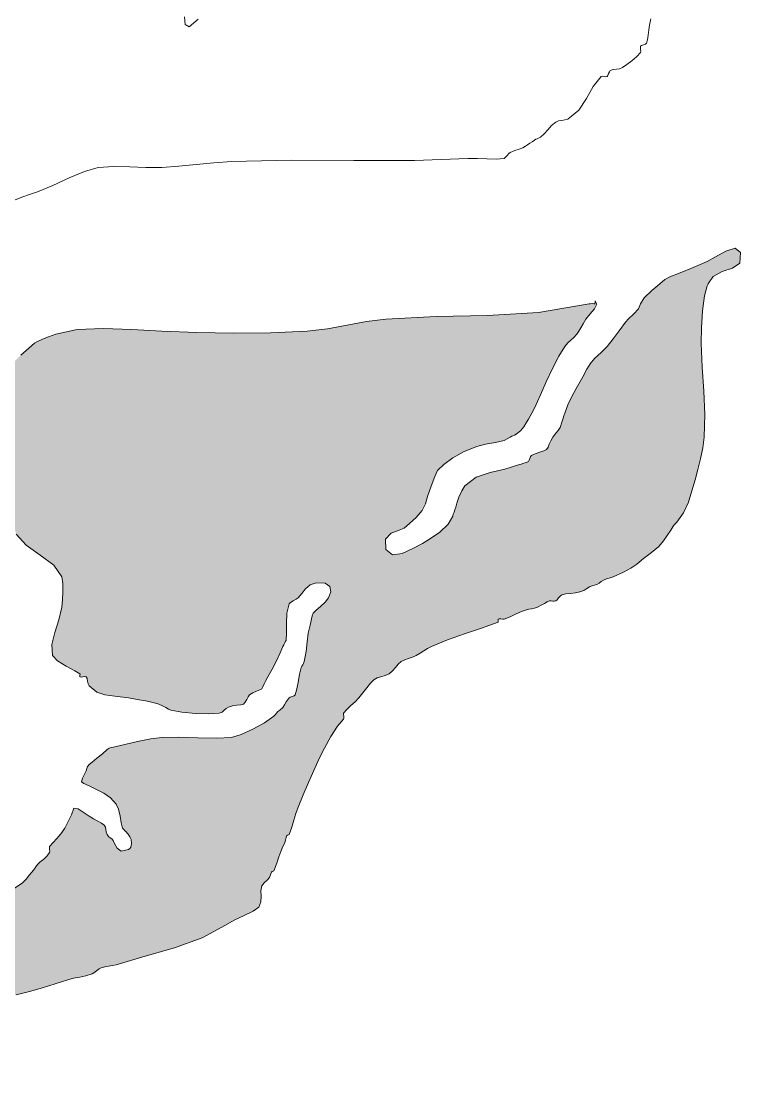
# Model space of a CAD drawing. Header units: inches. Extents: x -600 to 863, y -502 to 873.
# Drawn here: x 600.66 to 625.78, y -37.99 to -0.5 of the extents above; entities that cross this region are included whole.
import ezdxf

# ---------------------------------------------------------------- set-up
doc = ezdxf.new("R2010")
doc.units = ezdxf.units.IN
doc.header["$MEASUREMENT"] = 0
doc.layers.add('Layer 1', color=7, linetype='Continuous')

msp = doc.modelspace()

# ---------------------------------------------------------------- hatches: boundary and pattern name
at = {"layer": 'Layer 1', "true_color": 0xffffff}
msp.add_hatch(color=7, dxfattribs=at).paths.add_polyline_path([(620.702, -10.372), (620.698, -10.354), (620.701, -10.32), (620.706, -10.285), (620.702, -10.266), (620.759, -10.385), (620.677, -10.541), (620.527, -10.718), (620.384, -10.901), (620.283, -11.066), (620.203, -11.206), (620.135, -11.326), (620.066, -11.431), (619.964, -11.545), (619.858, -11.635), (619.751, -11.729), (619.643, -11.854), (619.434, -12.197), (619.215, -12.629), (618.998, -13.098), (618.796, -13.548), (618.693, -13.777), (618.597, -13.986), (618.493, -14.188), (618.372, -14.396), (618.295, -14.525), (618.207, -14.665), (618.096, -14.802), (617.949, -14.925), (617.881, -14.961), (617.833, -14.975), (617.79, -14.99), (617.737, -15.03), (617.527, -15.138), (617.218, -15.212), (616.877, -15.274), (616.572, -15.348), (616.132, -15.525), (615.734, -15.743), (615.411, -15.976), (615.196, -16.195), (615.098, -16.4), (614.97, -16.74), (614.85, -17.1), (614.772, -17.359), (614.655, -17.585), (614.449, -17.827), (614.22, -18.047), (614.031, -18.207), (613.854, -18.272), (613.582, -18.382), (613.375, -18.59), (613.396, -18.948), (613.622, -19.136), (613.961, -19.09), (614.336, -18.92), (614.667, -18.736), (614.953, -18.568), (615.279, -18.34), (615.564, -18.071), (615.726, -17.783), (615.747, -17.713), (615.774, -17.641), (615.804, -17.56), (615.831, -17.466), (615.871, -17.334), (615.945, -17.122), (616.043, -16.896), (616.148, -16.725), (616.547, -16.425), (617.03, -16.259), (617.549, -16.14), (618.055, -15.983), (618.117, -15.965), (618.21, -15.94), (618.305, -15.911), (618.372, -15.878), (618.403, -15.834), (618.427, -15.77), (618.449, -15.706), (618.479, -15.666), (618.612, -15.604), (618.771, -15.552), (618.916, -15.503), (619.008, -15.454), (619.057, -15.381), (619.102, -15.274), (619.152, -15.153), (619.22, -15.03), (619.328, -14.888), (619.41, -14.794), (619.477, -14.687), (619.537, -14.501), (619.559, -14.432), (619.586, -14.358), (619.615, -14.277), (619.643, -14.184), (619.744, -13.902), (619.903, -13.58), (620.091, -13.241), (620.278, -12.913), (620.419, -12.656), (620.535, -12.46), (620.682, -12.279), (620.914, -12.066), (621.121, -11.857), (621.328, -11.597), (621.54, -11.306), (621.761, -11.007), (621.871, -10.897), (622.047, -10.73), (622.213, -10.542), (622.29, -10.372), (622.414, -10.162), (622.683, -9.902), (622.967, -9.665), (623.137, -9.524), (623.317, -9.429), (623.669, -9.286), (624.125, -9.104), (624.619, -8.89), (624.907, -8.726), (625.269, -8.525), (625.596, -8.429), (625.784, -8.572), (625.759, -8.948), (625.498, -9.125), (625.142, -9.236), (624.831, -9.419), (624.781, -9.484), (624.716, -9.579), (624.656, -9.673), (624.619, -9.736), (624.525, -10.085), (624.459, -10.617), (624.42, -11.212), (624.408, -11.748), (624.438, -12.585), (624.497, -13.415), (624.537, -14.232), (624.514, -15.03), (624.464, -15.398), (624.387, -15.779), (624.294, -16.156), (624.196, -16.513), (624.088, -16.903), (623.961, -17.301), (623.793, -17.675), (623.561, -17.995), (623.539, -18.017), (623.504, -18.051), (623.472, -18.084), (623.455, -18.102), (623.345, -18.271), (623.226, -18.459), (623.089, -18.653), (622.926, -18.842), (622.806, -18.951), (622.672, -19.054), (622.532, -19.156), (622.396, -19.266), (622.166, -19.457), (621.95, -19.606), (621.691, -19.745), (621.337, -19.901), (621.268, -19.925), (621.188, -19.947), (621.103, -19.973), (621.02, -20.007), (620.915, -20.07), (620.848, -20.121), (620.76, -20.168), (620.596, -20.219), (620.511, -20.255), (620.416, -20.312), (620.306, -20.377), (620.173, -20.431), (620.013, -20.464), (619.844, -20.482), (619.682, -20.501), (619.537, -20.536), (619.484, -20.576), (619.427, -20.643), (619.371, -20.709), (619.325, -20.748), (619.276, -20.757), (619.221, -20.752), (619.164, -20.745), (619.113, -20.748), (619.029, -20.782), (618.933, -20.837), (618.821, -20.9), (618.69, -20.96), (618.58, -20.996), (618.483, -21.02), (618.385, -21.039), (618.267, -21.065), (618.133, -21.115), (617.942, -21.201), (617.729, -21.299), (617.525, -21.384), (617.48, -21.385), (617.414, -21.378), (617.352, -21.373), (617.313, -21.384), (617.312, -21.404), (617.314, -21.438), (617.317, -21.473), (617.313, -21.489), (616.729, -21.698), (616.135, -21.898), (615.548, -22.106), (614.984, -22.336), (614.847, -22.408), (614.72, -22.488), (614.592, -22.571), (614.455, -22.654), (614.318, -22.716), (614.182, -22.761), (614.049, -22.806), (613.926, -22.865), (613.823, -22.954), (613.724, -23.069), (613.619, -23.189), (613.502, -23.289), (613.367, -23.354), (613.221, -23.397), (613.083, -23.439), (612.973, -23.501), (612.856, -23.621), (612.729, -23.779), (612.592, -23.957), (612.443, -24.137), (612.314, -24.268), (612.165, -24.405), (612.023, -24.54), (611.914, -24.666), (611.907, -24.711), (611.917, -24.775), (611.925, -24.838), (611.914, -24.877), (611.696, -25.125), (611.469, -25.484), (611.252, -25.885), (611.066, -26.254), (610.872, -26.665), (610.683, -27.094), (610.5, -27.525), (610.325, -27.948), (610.244, -28.174), (610.174, -28.404), (610.101, -28.645), (610.008, -28.901), (609.984, -28.921), (609.95, -28.93), (609.919, -28.949), (609.902, -29.007), (609.89, -29.105), (609.866, -29.181), (609.834, -29.248), (609.796, -29.324), (609.723, -29.502), (609.657, -29.691), (609.581, -29.91), (609.479, -30.172), (609.454, -30.192), (609.421, -30.2), (609.39, -30.22), (609.373, -30.277), (609.33, -30.404), (609.239, -30.502), (609.136, -30.593), (609.055, -30.701), (609.023, -30.869), (609.032, -31.063), (609.025, -31.262), (608.949, -31.442), (608.752, -31.59), (608.443, -31.741), (608.096, -31.902), (607.784, -32.077), (606.968, -32.513), (606.01, -32.86), (604.986, -33.161), (603.973, -33.454), (603.842, -33.483), (603.703, -33.504), (603.566, -33.525), (603.443, -33.56), (603.372, -33.602), (603.28, -33.668), (603.19, -33.733), (603.126, -33.771), (602.911, -33.838), (602.693, -33.886), (602.48, -33.93), (602.278, -33.983), (601.842, -34.123), (601.397, -34.264), (600.943, -34.396), (600.479, -34.513), (599.504, -34.7), (598.514, -34.856), (597.526, -35.026), (596.561, -35.254), (596.433, -35.281), (596.302, -35.298), (596.169, -35.32), (596.031, -35.359), (595.961, -35.401), (595.868, -35.469), (595.777, -35.534), (595.714, -35.571), (595.36, -35.655), (595.008, -35.725), (594.717, -35.849), (594.549, -36.101), (594.548, -36.148), (594.556, -36.211), (594.56, -36.271), (594.549, -36.312), (594.443, -36.417), (594.312, -36.517), (594.192, -36.594), (594.126, -36.63), (593.779, -36.678), (593.383, -36.644), (592.987, -36.604), (592.644, -36.63), (592.082, -36.729), (591.363, -36.798), (590.623, -36.862), (589.996, -36.948), (589.373, -37.062), (588.662, -37.209), (587.983, -37.409), (587.455, -37.689), (587.395, -37.742), (587.345, -37.793), (587.297, -37.845), (587.243, -37.9), (587.061, -37.99), (586.968, -37.844), (586.96, -37.513), (587.031, -37.054), (587.2, -36.55), (587.46, -36.08), (587.77, -35.646), (588.091, -35.254), (588.133, -35.229), (588.201, -35.2), (588.268, -35.173), (588.303, -35.148), (588.307, -35.101), (588.298, -35.039), (588.291, -34.979), (588.303, -34.937), (588.426, -34.8), (588.566, -34.651), (588.708, -34.514), (588.832, -34.406), (588.954, -34.346), (589.107, -34.309), (589.281, -34.268), (589.467, -34.195), (589.516, -34.154), (589.564, -34.096), (589.617, -34.033), (589.679, -33.983), (589.928, -33.85), (590.215, -33.713), (590.525, -33.579), (590.844, -33.454), (590.889, -33.452), (590.955, -33.459), (591.018, -33.464), (591.055, -33.454), (591.151, -33.371), (591.271, -33.318), (591.415, -33.281), (591.585, -33.242), (591.654, -33.221), (591.728, -33.193), (591.808, -33.164), (591.902, -33.137), (591.986, -33.104), (592.084, -33.05), (592.195, -32.986), (592.326, -32.925), (592.553, -32.825), (592.764, -32.722), (592.967, -32.614), (593.173, -32.501), (593.218, -32.496), (593.283, -32.505), (593.346, -32.512), (593.385, -32.501), (593.795, -32.31), (594.517, -32.159), (595.308, -32.048), (595.926, -31.972), (596.24, -31.946), (596.621, -31.931), (597.051, -31.909), (597.514, -31.865), (598.395, -31.695), (599.26, -31.416), (600.046, -31.043), (600.69, -30.595), (600.818, -30.469), (600.944, -30.32), (601.075, -30.149), (601.22, -29.96), (601.306, -29.876), (601.435, -29.766), (601.562, -29.646), (601.644, -29.536), (601.648, -29.487), (601.64, -29.428), (601.633, -29.369), (601.644, -29.324), (601.761, -29.187), (601.896, -29.045), (602.037, -28.884), (602.173, -28.689), (602.402, -28.214), (602.494, -27.991), (602.637, -28.013), (603.02, -28.266), (603.176, -28.358), (603.327, -28.441), (603.457, -28.516), (603.549, -28.583), (603.596, -28.652), (603.612, -28.728), (603.624, -28.81), (603.655, -28.901), (603.703, -28.973), (603.756, -29.019), (603.811, -29.059), (603.867, -29.112), (603.914, -29.223), (603.997, -29.386), (604.148, -29.491), (604.396, -29.431), (604.444, -29.396), (604.478, -29.352), (604.496, -29.294), (604.502, -29.219), (604.489, -29.086), (604.45, -28.985), (604.384, -28.896), (604.29, -28.795), (604.275, -28.778), (604.235, -28.732), (604.196, -28.691), (604.185, -28.689), (604.139, -28.501), (604.103, -28.263), (604.054, -28.027), (603.973, -27.842), (603.769, -27.623), (603.538, -27.46), (603.286, -27.329), (603.02, -27.207), (602.834, -27.127), (602.76, -27.061), (602.788, -26.936), (602.914, -26.678), (602.947, -26.599), (602.958, -26.555), (602.974, -26.52), (603.02, -26.466), (603.125, -26.374), (603.296, -26.238), (603.487, -26.084), (603.655, -25.937), (603.721, -25.89), (603.793, -25.865), (603.875, -25.85), (603.973, -25.83), (604.269, -25.759), (604.71, -25.659), (605.18, -25.566), (605.561, -25.513), (606.141, -25.505), (606.82, -25.528), (607.479, -25.544), (607.996, -25.513), (608.334, -25.414), (608.741, -25.232), (609.147, -25.006), (609.479, -24.771), (609.533, -24.717), (609.575, -24.663), (609.622, -24.611), (609.69, -24.56), (609.789, -24.475), (609.848, -24.38), (609.907, -24.269), (610.008, -24.137), (610.052, -24.11), (610.118, -24.084), (610.184, -24.057), (610.22, -24.03), (610.269, -23.867), (610.322, -23.6), (610.377, -23.309), (610.432, -23.077), (610.456, -23.021), (610.485, -22.978), (610.514, -22.93), (610.537, -22.865), (610.602, -22.51), (610.641, -22.178), (610.682, -21.872), (610.749, -21.596), (610.774, -21.488), (610.789, -21.378), (610.811, -21.27), (610.855, -21.172), (610.951, -21.071), (611.105, -20.937), (611.267, -20.787), (611.385, -20.643), (611.463, -20.429), (611.432, -20.242), (611.271, -20.123), (610.961, -20.113), (610.741, -20.19), (610.586, -20.325), (610.459, -20.486), (610.325, -20.643), (610.255, -20.69), (610.156, -20.744), (610.062, -20.801), (610.008, -20.854), (609.926, -21.178), (609.915, -21.532), (609.924, -21.865), (609.902, -22.125), (609.888, -22.152), (609.856, -22.213), (609.821, -22.281), (609.796, -22.336), (609.7, -22.559), (609.571, -22.835), (609.422, -23.126), (609.267, -23.396), (609.198, -23.521), (609.141, -23.646), (609.094, -23.753), (609.055, -23.818), (608.988, -23.855), (608.873, -23.899), (608.742, -23.956), (608.632, -24.03), (608.578, -24.103), (608.528, -24.196), (608.477, -24.287), (608.42, -24.348), (608.329, -24.372), (608.189, -24.389), (608.032, -24.411), (607.891, -24.454), (607.816, -24.504), (607.746, -24.568), (607.668, -24.628), (607.572, -24.666), (607.197, -24.696), (606.735, -24.682), (606.268, -24.633), (605.879, -24.56), (605.794, -24.525), (605.698, -24.471), (605.587, -24.407), (605.455, -24.348), (605.258, -24.291), (604.996, -24.237), (604.7, -24.187), (604.396, -24.137), (603.922, -24.075), (603.575, -24.03), (603.295, -23.933), (603.02, -23.713), (602.984, -23.642), (602.97, -23.551), (602.954, -23.462), (602.914, -23.396), (602.869, -23.388), (602.805, -23.397), (602.742, -23.406), (602.702, -23.396), (602.698, -23.373), (602.703, -23.341), (602.707, -23.31), (602.702, -23.289), (602.523, -23.189), (602.22, -23.029), (601.918, -22.84), (601.749, -22.654), (601.72, -22.273), (601.822, -21.854), (601.967, -21.412), (602.066, -20.96), (602.091, -20.703), (602.109, -20.418), (602.105, -20.139), (602.066, -19.901), (601.784, -19.498), (601.314, -19.146), (600.823, -18.801), (600.479, -18.419), (600.419, -18.225), (600.382, -17.967), (600.341, -17.67), (600.267, -17.359), (600.145, -17.056), (599.982, -16.748), (599.804, -16.454), (599.632, -16.195), (599.546, -16.051), (599.477, -15.914), (599.406, -15.785), (599.313, -15.666), (599.142, -15.528), (599.017, -15.47), (598.935, -15.403), (598.891, -15.242), (598.907, -15.221), (598.94, -15.123), (598.976, -15.006), (598.996, -14.925), (599.03, -14.79), (599.068, -14.704), (599.124, -14.623), (599.208, -14.501), (599.293, -14.381), (599.408, -14.222), (599.53, -14.044), (599.632, -13.866), (599.644, -13.792), (599.632, -13.707), (599.62, -13.622), (599.632, -13.548), (599.672, -13.516), (599.738, -13.492), (599.805, -13.471), (599.844, -13.442), (599.924, -13.264), (599.989, -13.078), (600.062, -12.889), (600.161, -12.701), (600.192, -12.677), (600.226, -12.672), (600.253, -12.655), (600.267, -12.596), (600.381, -12.41), (600.635, -12.163), (600.917, -11.919), (601.114, -11.748), (601.22, -11.681), (601.391, -11.605), (601.608, -11.522), (601.855, -11.431), (602.607, -11.264), (603.511, -11.229), (604.514, -11.268), (605.561, -11.324), (606.786, -11.371), (608.063, -11.394), (609.359, -11.382), (610.644, -11.324), (611.353, -11.241), (612.039, -11.117), (612.717, -10.99), (613.396, -10.901), (615.151, -10.816), (616.937, -10.778), (618.726, -10.669), (620.49, -10.372), (620.535, -10.365), (620.597, -10.362), (620.659, -10.364)])

# ---------------------------------------------------------------- linework, layer by layer
at = {"layer": 'Layer 1', "lineweight": 0}
for points in [[(606.355, -0.338), (606.373, -0.615), (606.514, -0.689), (606.831, -0.419)], [(622.651, -0.412), (622.607, -0.631), (622.582, -0.802), (622.56, -0.979), (622.535, -1.141), (622.502, -1.266), (622.463, -1.298), (622.396, -1.323), (622.328, -1.346), (622.29, -1.372), (622.285, -1.421), (622.294, -1.48), (622.301, -1.538), (622.29, -1.584), (622.158, -1.729), (621.986, -1.878), (621.807, -2.011), (621.654, -2.113), (621.552, -2.154), (621.446, -2.169), (621.339, -2.182), (621.231, -2.219), (621.201, -2.26), (621.176, -2.328), (621.151, -2.394), (621.125, -2.431), (621.078, -2.436), (621.016, -2.426), (620.956, -2.42), (620.914, -2.431), (620.64, -2.778), (620.406, -3.199), (620.135, -3.605), (619.749, -3.913), (619.643, -3.946), (619.535, -3.96), (619.429, -3.977), (619.325, -4.019), (619.181, -4.139), (619.051, -4.287), (618.925, -4.434), (618.796, -4.549), (618.728, -4.585), (618.68, -4.599), (618.637, -4.613), (618.584, -4.654), (618.509, -4.712), (618.425, -4.761), (618.341, -4.81), (618.267, -4.866), (618.177, -4.921), (618.052, -4.962), (617.902, -5.008), (617.737, -5.078), (617.69, -5.119), (617.626, -5.189), (617.564, -5.257), (617.525, -5.289), (617.24, -5.319), (616.924, -5.309), (616.59, -5.287), (616.255, -5.289), (614.389, -5.361), (612.277, -5.362), (610.09, -5.354), (607.996, -5.396), (607.383, -5.438), (606.767, -5.501), (606.156, -5.564), (605.561, -5.607), (605.009, -5.606), (604.446, -5.58), (603.886, -5.567), (603.338, -5.607), (602.864, -5.741), (602.322, -5.972), (601.759, -6.232), (601.22, -6.454), (600.938, -6.551), (600.67, -6.644), (600.412, -6.748)], [(620.702, -10.372), (620.698, -10.354), (620.701, -10.32), (620.706, -10.285), (620.702, -10.266), (620.759, -10.385), (620.677, -10.541), (620.527, -10.718), (620.384, -10.901), (620.283, -11.066), (620.203, -11.206), (620.135, -11.326), (620.066, -11.431), (619.964, -11.545), (619.858, -11.635), (619.751, -11.729), (619.643, -11.854), (619.434, -12.197), (619.215, -12.629), (618.998, -13.098), (618.796, -13.548), (618.693, -13.777), (618.597, -13.986), (618.493, -14.188), (618.372, -14.396), (618.295, -14.525), (618.207, -14.665), (618.096, -14.802), (617.949, -14.925), (617.881, -14.961), (617.833, -14.975), (617.79, -14.99), (617.737, -15.03), (617.527, -15.138), (617.218, -15.212), (616.877, -15.274), (616.572, -15.348), (616.132, -15.525), (615.734, -15.743), (615.411, -15.976), (615.196, -16.195), (615.098, -16.4), (614.97, -16.74), (614.85, -17.1), (614.772, -17.359), (614.655, -17.585), (614.449, -17.827), (614.22, -18.047), (614.031, -18.207), (613.854, -18.272), (613.582, -18.382), (613.375, -18.59), (613.396, -18.948), (613.622, -19.136), (613.961, -19.09), (614.336, -18.92), (614.667, -18.736), (614.953, -18.568), (615.279, -18.34), (615.564, -18.071), (615.726, -17.783), (615.747, -17.713), (615.774, -17.641), (615.804, -17.56), (615.831, -17.466), (615.871, -17.334), (615.945, -17.122), (616.043, -16.896), (616.148, -16.725), (616.547, -16.425), (617.03, -16.259), (617.549, -16.14), (618.055, -15.983), (618.117, -15.965), (618.21, -15.94), (618.305, -15.911), (618.372, -15.878), (618.403, -15.834), (618.427, -15.77), (618.449, -15.706), (618.479, -15.666), (618.612, -15.604), (618.771, -15.552), (618.916, -15.503), (619.008, -15.454), (619.057, -15.381), (619.102, -15.274), (619.152, -15.153), (619.22, -15.03), (619.328, -14.888), (619.41, -14.794), (619.477, -14.687), (619.537, -14.501), (619.559, -14.432), (619.586, -14.358), (619.615, -14.277), (619.643, -14.184), (619.744, -13.902), (619.903, -13.58), (620.091, -13.241), (620.278, -12.913), (620.419, -12.656), (620.535, -12.46), (620.682, -12.279), (620.914, -12.066), (621.121, -11.857), (621.328, -11.597), (621.54, -11.306), (621.761, -11.007), (621.871, -10.897), (622.047, -10.73), (622.213, -10.542), (622.29, -10.372), (622.414, -10.162), (622.683, -9.902), (622.967, -9.665), (623.137, -9.524), (623.317, -9.429), (623.669, -9.286), (624.125, -9.104), (624.619, -8.89), (624.907, -8.726), (625.269, -8.525), (625.596, -8.429), (625.784, -8.572), (625.759, -8.948), (625.498, -9.125), (625.142, -9.236), (624.831, -9.419), (624.781, -9.484), (624.716, -9.579), (624.656, -9.673), (624.619, -9.736), (624.525, -10.085), (624.459, -10.617), (624.42, -11.212), (624.408, -11.748), (624.438, -12.585), (624.497, -13.415), (624.537, -14.232), (624.514, -15.03), (624.464, -15.398), (624.387, -15.779), (624.294, -16.156), (624.196, -16.513), (624.088, -16.903), (623.961, -17.301), (623.793, -17.675), (623.561, -17.995), (623.539, -18.017), (623.504, -18.051), (623.472, -18.084), (623.455, -18.102), (623.345, -18.271), (623.226, -18.459), (623.089, -18.653), (622.926, -18.842), (622.806, -18.951), (622.672, -19.054), (622.532, -19.156), (622.396, -19.266), (622.166, -19.457), (621.95, -19.606), (621.691, -19.745), (621.337, -19.901), (621.268, -19.925), (621.188, -19.947), (621.103, -19.973), (621.02, -20.007), (620.915, -20.07), (620.848, -20.121), (620.76, -20.168), (620.596, -20.219), (620.511, -20.255), (620.416, -20.312), (620.306, -20.377), (620.173, -20.431), (620.013, -20.464), (619.844, -20.482), (619.682, -20.501), (619.537, -20.536), (619.484, -20.576), (619.427, -20.643), (619.371, -20.709), (619.325, -20.748), (619.276, -20.757), (619.221, -20.752), (619.164, -20.745), (619.113, -20.748), (619.029, -20.782), (618.933, -20.837), (618.821, -20.9), (618.69, -20.96), (618.58, -20.996), (618.483, -21.02), (618.385, -21.039), (618.267, -21.065), (618.133, -21.115), (617.942, -21.201), (617.729, -21.299), (617.525, -21.384), (617.48, -21.385), (617.414, -21.378), (617.352, -21.373), (617.313, -21.384), (617.312, -21.404), (617.314, -21.438), (617.317, -21.473), (617.313, -21.489), (616.729, -21.698), (616.135, -21.898), (615.548, -22.106), (614.984, -22.336), (614.847, -22.408), (614.72, -22.488), (614.592, -22.571), (614.455, -22.654), (614.318, -22.716), (614.182, -22.761), (614.049, -22.806), (613.926, -22.865), (613.823, -22.954), (613.724, -23.069), (613.619, -23.189), (613.502, -23.289), (613.367, -23.354), (613.221, -23.397), (613.083, -23.439), (612.973, -23.501), (612.856, -23.621), (612.729, -23.779), (612.592, -23.957), (612.443, -24.137), (612.314, -24.268), (612.165, -24.405), (612.023, -24.54), (611.914, -24.666), (611.907, -24.711), (611.917, -24.775), (611.925, -24.838), (611.914, -24.877), (611.696, -25.125), (611.469, -25.484), (611.252, -25.885), (611.066, -26.254), (610.872, -26.665), (610.683, -27.094), (610.5, -27.525), (610.325, -27.948), (610.244, -28.174), (610.174, -28.404), (610.101, -28.645), (610.008, -28.901), (609.984, -28.921), (609.95, -28.93), (609.919, -28.949), (609.902, -29.007), (609.89, -29.105), (609.866, -29.181), (609.834, -29.248), (609.796, -29.324), (609.723, -29.502), (609.657, -29.691), (609.581, -29.91), (609.479, -30.172), (609.454, -30.192), (609.421, -30.2), (609.39, -30.22), (609.373, -30.277), (609.33, -30.404), (609.239, -30.502), (609.136, -30.593), (609.055, -30.701), (609.023, -30.869), (609.032, -31.063), (609.025, -31.262), (608.949, -31.442), (608.752, -31.59), (608.443, -31.741), (608.096, -31.902), (607.784, -32.077), (606.968, -32.513), (606.01, -32.86), (604.986, -33.161), (603.973, -33.454), (603.842, -33.483), (603.703, -33.504), (603.566, -33.525), (603.443, -33.56), (603.372, -33.602), (603.28, -33.668), (603.19, -33.733), (603.126, -33.771), (602.911, -33.838), (602.693, -33.886), (602.48, -33.93), (602.278, -33.983), (601.842, -34.123), (601.397, -34.264), (600.943, -34.396), (600.479, -34.513)], [(600.635, -12.163), (600.917, -11.919), (601.114, -11.748), (601.22, -11.681), (601.391, -11.605), (601.608, -11.522), (601.855, -11.431), (602.607, -11.264), (603.511, -11.229), (604.514, -11.268), (605.561, -11.324), (606.786, -11.371), (608.063, -11.394), (609.359, -11.382), (610.644, -11.324), (611.353, -11.241), (612.039, -11.117), (612.717, -10.99), (613.396, -10.901), (615.151, -10.816), (616.937, -10.778), (618.726, -10.669), (620.49, -10.372), (620.535, -10.365), (620.597, -10.362), (620.659, -10.364), (620.702, -10.372), (620.702, -10.372)], [(600.046, -31.043), (600.69, -30.595), (600.818, -30.469), (600.944, -30.32), (601.075, -30.149), (601.22, -29.96), (601.306, -29.876), (601.435, -29.766), (601.562, -29.646), (601.644, -29.536), (601.648, -29.487), (601.64, -29.428), (601.633, -29.369), (601.644, -29.324), (601.761, -29.187), (601.896, -29.045), (602.037, -28.884), (602.173, -28.689), (602.402, -28.214), (602.494, -27.991), (602.637, -28.013), (603.02, -28.266), (603.176, -28.358), (603.327, -28.441), (603.457, -28.516), (603.549, -28.583), (603.596, -28.652), (603.612, -28.728), (603.624, -28.81), (603.655, -28.901), (603.703, -28.973), (603.756, -29.019), (603.811, -29.059), (603.867, -29.112), (603.914, -29.223), (603.997, -29.386), (604.148, -29.491), (604.396, -29.431), (604.444, -29.396), (604.478, -29.352), (604.496, -29.294), (604.502, -29.219), (604.489, -29.086), (604.45, -28.985), (604.384, -28.896), (604.29, -28.795), (604.275, -28.778), (604.235, -28.732), (604.196, -28.691), (604.185, -28.689), (604.139, -28.501), (604.103, -28.263), (604.054, -28.027), (603.973, -27.842), (603.769, -27.623), (603.538, -27.46), (603.286, -27.329), (603.02, -27.207), (602.834, -27.127), (602.76, -27.061), (602.788, -26.936), (602.914, -26.678), (602.947, -26.599), (602.958, -26.555), (602.974, -26.52), (603.02, -26.466), (603.125, -26.374), (603.296, -26.238), (603.487, -26.084), (603.655, -25.937), (603.721, -25.89), (603.793, -25.865), (603.875, -25.85), (603.973, -25.83), (604.269, -25.759), (604.71, -25.659), (605.18, -25.566), (605.561, -25.513), (606.141, -25.505), (606.82, -25.528), (607.479, -25.544), (607.996, -25.513), (608.334, -25.414), (608.741, -25.232), (609.147, -25.006), (609.479, -24.771), (609.533, -24.717), (609.575, -24.663), (609.622, -24.611), (609.69, -24.56), (609.789, -24.475), (609.848, -24.38), (609.907, -24.269), (610.008, -24.137), (610.052, -24.11), (610.118, -24.084), (610.184, -24.057), (610.22, -24.03), (610.269, -23.867), (610.322, -23.6), (610.377, -23.309), (610.432, -23.077), (610.456, -23.021), (610.485, -22.978), (610.514, -22.93), (610.537, -22.865), (610.602, -22.51), (610.641, -22.178), (610.682, -21.872), (610.749, -21.596), (610.774, -21.488), (610.789, -21.378), (610.811, -21.27), (610.855, -21.172), (610.951, -21.071), (611.105, -20.937), (611.267, -20.787), (611.385, -20.643), (611.463, -20.429), (611.432, -20.242), (611.271, -20.123), (610.961, -20.113), (610.741, -20.19), (610.586, -20.325), (610.459, -20.486), (610.325, -20.643), (610.255, -20.69), (610.156, -20.744), (610.062, -20.801), (610.008, -20.854), (609.926, -21.178), (609.915, -21.532), (609.924, -21.865), (609.902, -22.125), (609.888, -22.152), (609.856, -22.213), (609.821, -22.281), (609.796, -22.336), (609.7, -22.559), (609.571, -22.835), (609.422, -23.126), (609.267, -23.396), (609.198, -23.521), (609.141, -23.646), (609.094, -23.753), (609.055, -23.818), (608.988, -23.855), (608.873, -23.899), (608.742, -23.956), (608.632, -24.03), (608.578, -24.103), (608.528, -24.196), (608.477, -24.287), (608.42, -24.348), (608.329, -24.372), (608.189, -24.389), (608.032, -24.411), (607.891, -24.454), (607.816, -24.504), (607.746, -24.568), (607.668, -24.628), (607.572, -24.666), (607.197, -24.696), (606.735, -24.682), (606.268, -24.633), (605.879, -24.56), (605.794, -24.525), (605.698, -24.471), (605.587, -24.407), (605.455, -24.348), (605.258, -24.291), (604.996, -24.237), (604.7, -24.187), (604.396, -24.137), (603.922, -24.075), (603.575, -24.03), (603.295, -23.933), (603.02, -23.713), (602.984, -23.642), (602.97, -23.551), (602.954, -23.462), (602.914, -23.396), (602.869, -23.388), (602.805, -23.397), (602.742, -23.406), (602.702, -23.396), (602.698, -23.373), (602.703, -23.341), (602.707, -23.31), (602.702, -23.289), (602.523, -23.189), (602.22, -23.029), (601.918, -22.84), (601.749, -22.654), (601.72, -22.273), (601.822, -21.854), (601.967, -21.412), (602.066, -20.96), (602.091, -20.703), (602.109, -20.418), (602.105, -20.139), (602.066, -19.901), (601.784, -19.498), (601.314, -19.146), (600.823, -18.801), (600.479, -18.419)]]:
    msp.add_lwpolyline(points, dxfattribs=at)

doc.saveas('drawing.dxf')
